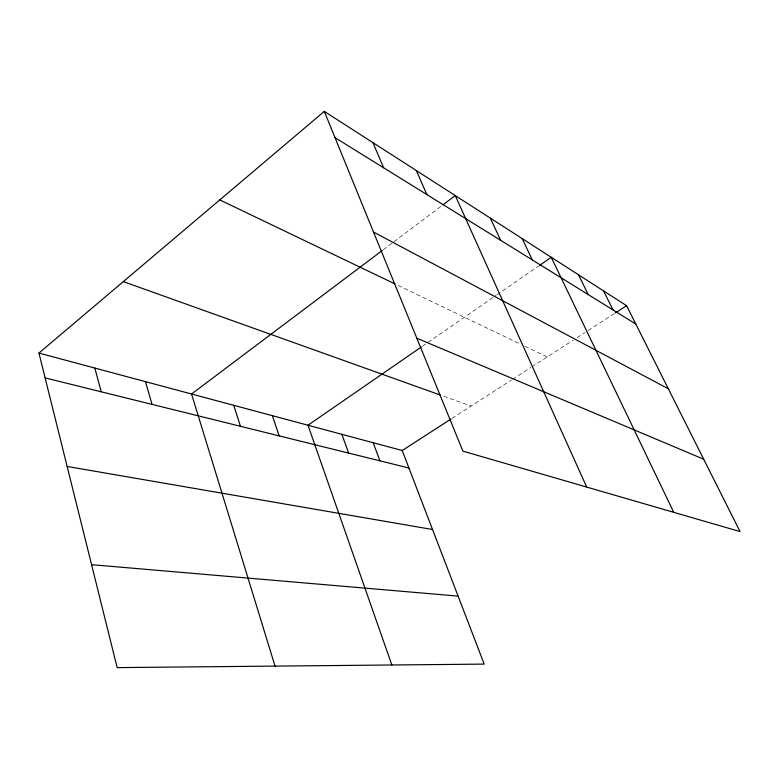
<?xml version="1.0" encoding="UTF-8"?>
<svg xmlns="http://www.w3.org/2000/svg" width="779" height="779" viewBox="0 0 779 779"><rect width="100%" height="100%" fill="white"/><g stroke="black" fill="none" stroke-linecap="round" stroke-linejoin="round"><path stroke-width="0.58" stroke-dasharray="3.9 2.92" d="M383.326 249.718L393.006 242.435M393.979 241.704L441.907 205.646M422.364 346.275L496.077 295.387M497.06 294.705L538.464 266.126M452.093 418.323L511.521 379.967M512.543 379.305L530.889 367.464M531.911 366.812L573.178 340.17M577.181 337.589L585.175 332.438M588.194 330.481L614.465 313.538M443.709 396.248L471.1 406.054M398.118 285.435L519.729 343.763M525.007 346.304L547.199 356.948"/><path stroke-width="1.17" d="M38.95 353.072L402.217 450.515L484.197 664.107L117.162 667.613L38.95 353.072L324.298 111.387L626.589 305.709L740.05 531.58L462.892 451.129L324.298 111.387M382.362 250.448L191.556 394.008L275.026 666.103M442.862 204.926L455.277 195.587L586.694 487.06M421.371 346.957L307.978 425.237L391.847 664.984M539.448 265.444L551.269 257.294L673.767 512.339M402.217 450.515L451.09 418.975M615.468 312.885L626.589 305.709M91.562 564.678L458.101 596.11M67.14 466.446L432.54 529.525M45.124 377.903L408.936 468.023M123.316 281.608L440.291 395.031M416.833 338.222L703.7 459.211M219.785 199.901L394.865 283.877M373.521 232.054L668.304 388.77M335.009 137.649L635.8 324.064M603.589 290.927L613.015 309.935M578.573 274.851L588.203 294.559M522.251 238.637L532.281 259.904M490.4 218.169L500.615 240.283M416.346 170.562L426.882 194.584M372.956 142.664L383.609 167.767M373.17 442.725L379.928 460.837M341.854 434.322L348.641 453.086M272.368 415.684L279.164 435.88M233.69 405.304L240.458 426.288M145.459 381.642L152.041 404.389M94.824 368.058L101.241 391.798"/></g></svg>
